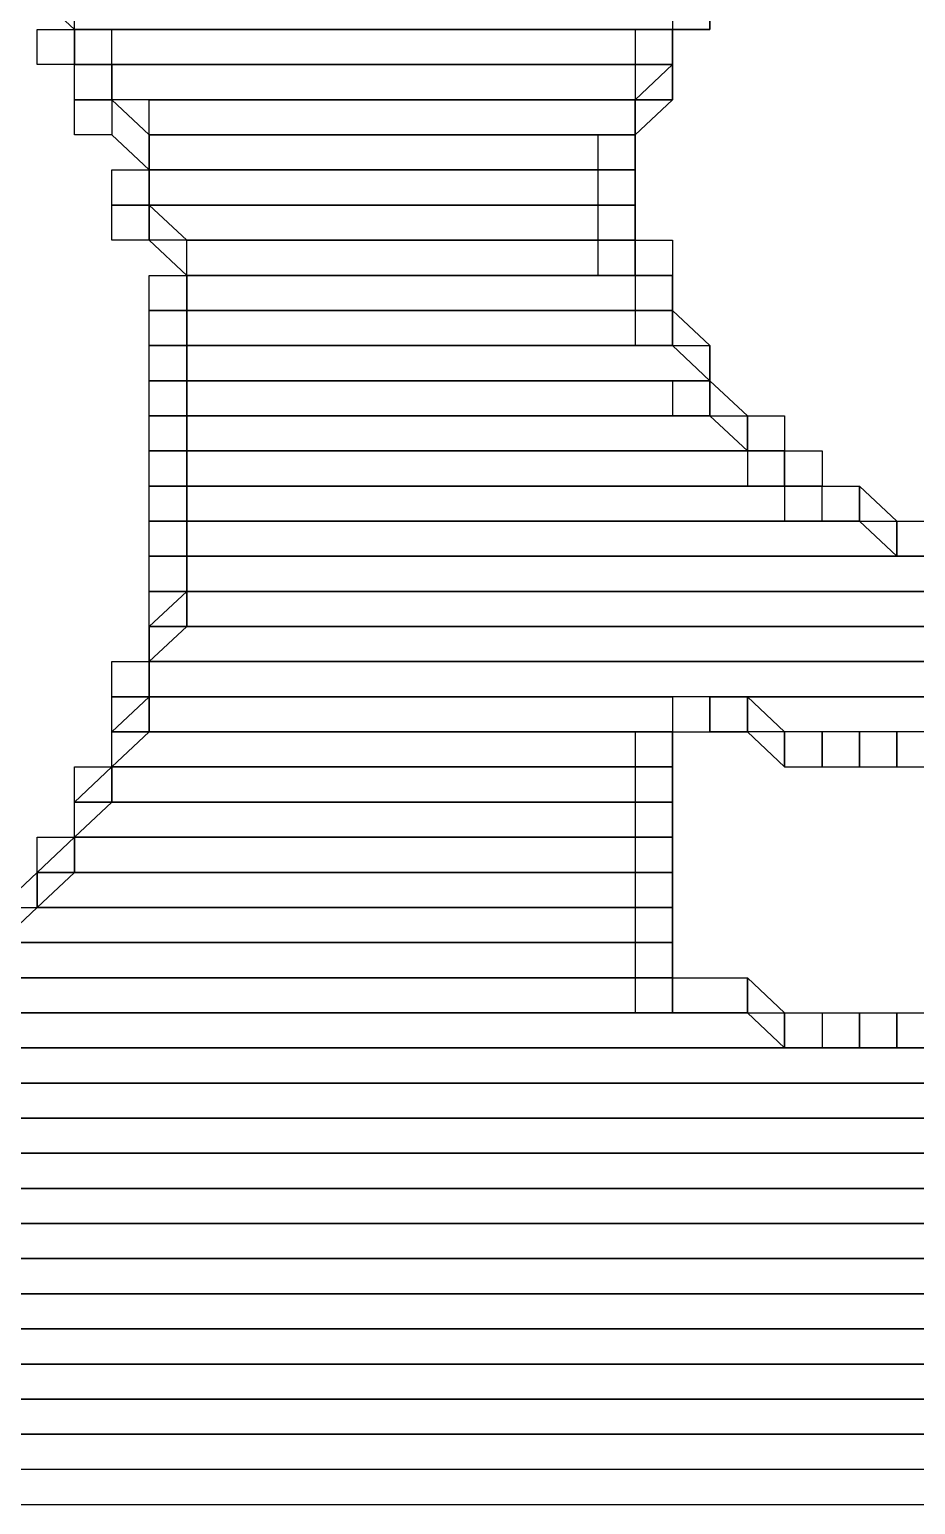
# Model space of a CAD drawing. Extents: x 0 to 841, y 0 to 594.
# Drawn here: x 671.22 to 676.16, y 97.95 to 106.17 of the extents above; entities that cross this region are included whole.
import ezdxf

# ---------------------------------------------------------------- set-up
doc = ezdxf.new("R2010")
doc.units = 0
doc.layers.add('01-LIN-025-A', color=7, linetype='Continuous')

msp = doc.modelspace()

# ---------------------------------------------------------------- linework, layer by layer
at = {"layer": '01-LIN-025-A'}
for points in [[(671.474, 106.3661), (671.2654, 106.5622), (671.2654, 106.3661), (671.474, 106.1701), (671.474, 106.3661)], [(671.474, 106.3661), (671.2654, 106.5622), (671.2654, 106.3661), (671.474, 106.1701), (671.474, 106.3661)], [(671.474, 106.3661), (675.0165, 106.3661), (675.0165, 106.1701), (671.474, 106.1701), (671.474, 106.3661)], [(671.474, 106.3661), (675.0165, 106.3661), (675.0165, 106.1701), (671.474, 106.1701), (671.474, 106.3661)], [(674.8079, 106.3661), (674.8079, 106.1701), (675.0165, 106.1701), (675.0165, 106.3661), (674.8079, 106.3661)], [(675.0165, 106.3661), (674.8079, 106.3661), (674.8079, 106.1701), (675.0165, 106.1701), (675.0165, 106.3661)], [(674.8079, 106.3661), (674.8079, 106.1701), (675.0165, 106.1701), (675.0165, 106.3661), (674.8079, 106.3661)], [(675.0165, 106.3661), (674.8079, 106.3661), (674.8079, 106.1701), (675.0165, 106.1701), (675.0165, 106.3661)], [(671.2654, 105.9748), (671.2654, 106.1701), (671.474, 106.1701), (671.474, 105.9748), (671.2654, 105.9748)], [(671.2654, 105.9748), (671.2654, 106.1701), (671.474, 106.1701), (671.474, 105.9748), (671.2654, 105.9748)], [(671.6819, 106.1701), (671.474, 106.1701), (671.474, 105.9748), (671.6819, 105.9748), (671.6819, 106.1701)], [(671.474, 106.1701), (674.8079, 106.1701), (674.8079, 105.9748), (671.474, 105.9748), (671.474, 106.1701)], [(671.6819, 106.1701), (671.474, 106.1701), (671.474, 105.9748), (671.6819, 105.9748), (671.6819, 106.1701)], [(671.474, 106.1701), (674.8079, 106.1701), (674.8079, 105.9748), (671.474, 105.9748), (671.474, 106.1701)], [(674.6, 106.1701), (674.6, 105.9748), (674.8079, 105.9748), (674.8079, 106.1701), (674.6, 106.1701)], [(674.6, 106.1701), (674.6, 105.9748), (674.8079, 105.9748), (674.8079, 106.1701), (674.6, 106.1701)], [(674.8079, 106.1701), (674.8079, 106.1701), (674.8079, 105.9748), (674.8079, 105.9748), (674.8079, 106.1701)], [(674.8079, 106.1701), (674.8079, 106.1701), (674.8079, 105.9748), (674.8079, 105.9748), (674.8079, 106.1701)], [(671.474, 105.7787), (671.474, 105.9748), (671.6819, 105.9748), (671.6819, 105.7787), (671.474, 105.7787)], [(671.474, 105.7787), (671.474, 105.9748), (671.6819, 105.9748), (671.6819, 105.7787), (671.474, 105.7787)], [(671.6819, 105.9748), (674.8079, 105.9748), (674.8079, 105.7787), (671.6819, 105.7787), (671.6819, 105.9748)], [(671.6819, 105.9748), (674.8079, 105.9748), (674.8079, 105.7787), (671.6819, 105.7787), (671.6819, 105.9748)], [(671.6819, 105.9748), (674.8079, 105.9748), (674.8079, 105.7787), (671.6819, 105.7787), (671.6819, 105.9748)], [(671.6819, 105.9748), (674.8079, 105.9748), (674.8079, 105.7787), (671.6819, 105.7787), (671.6819, 105.9748)], [(674.6, 105.9748), (674.6, 105.7787), (674.8079, 105.7787), (674.8079, 105.9748), (674.6, 105.9748)], [(674.8079, 105.9748), (674.6, 105.7787), (674.6, 105.5827), (674.8079, 105.7787), (674.8079, 105.9748)], [(674.6, 105.9748), (674.6, 105.7787), (674.8079, 105.7787), (674.8079, 105.9748), (674.6, 105.9748)], [(674.8079, 105.9748), (674.6, 105.7787), (674.6, 105.5827), (674.8079, 105.7787), (674.8079, 105.9748)], [(674.8079, 105.9748), (674.8079, 105.9748), (674.8079, 105.7787), (674.8079, 105.7787), (674.8079, 105.9748)], [(674.8079, 105.9748), (674.8079, 105.9748), (674.8079, 105.7787), (674.8079, 105.7787), (674.8079, 105.9748)], [(674.8079, 105.9748), (674.8079, 105.9748), (674.8079, 105.7787), (674.8079, 105.7787), (674.8079, 105.9748)], [(674.8079, 105.9748), (674.8079, 105.9748), (674.8079, 105.7787), (674.8079, 105.7787), (674.8079, 105.9748)], [(671.474, 105.5827), (671.474, 105.7787), (671.6819, 105.7787), (671.6819, 105.5827), (671.474, 105.5827)], [(671.474, 105.5827), (671.474, 105.7787), (671.6819, 105.7787), (671.6819, 105.5827), (671.474, 105.5827)], [(671.8906, 105.5827), (671.6819, 105.7787), (671.6819, 105.5827), (671.8906, 105.3874), (671.8906, 105.5827)], [(671.8906, 105.5827), (671.6819, 105.7787), (671.6819, 105.5827), (671.8906, 105.3874), (671.8906, 105.5827)], [(671.8906, 105.7787), (674.6, 105.7787), (674.6, 105.5827), (671.8906, 105.5827), (671.8906, 105.7787)], [(671.8906, 105.7787), (674.6, 105.7787), (674.6, 105.5827), (671.8906, 105.5827), (671.8906, 105.7787)], [(674.6, 105.7787), (674.6, 105.7787), (674.6, 105.5827), (674.6, 105.5827), (674.6, 105.7787)], [(674.6, 105.7787), (674.6, 105.7787), (674.6, 105.5827), (674.6, 105.5827), (674.6, 105.7787)], [(671.8906, 105.5827), (671.8906, 105.5827), (671.8906, 105.3874), (671.8906, 105.3874), (671.8906, 105.5827)], [(671.8906, 105.5827), (674.6, 105.5827), (674.6, 105.3874), (671.8906, 105.3874), (671.8906, 105.5827)], [(671.8906, 105.5827), (671.8906, 105.5827), (671.8906, 105.3874), (671.8906, 105.3874), (671.8906, 105.5827)], [(671.8906, 105.5827), (674.6, 105.5827), (674.6, 105.3874), (671.8906, 105.3874), (671.8906, 105.5827)], [(674.3913, 105.5827), (674.3913, 105.3874), (674.6, 105.3874), (674.6, 105.5827), (674.3913, 105.5827)], [(674.3913, 105.5827), (674.3913, 105.3874), (674.6, 105.3874), (674.6, 105.5827), (674.3913, 105.5827)], [(671.6819, 105.1913), (671.6819, 105.3874), (671.8906, 105.3874), (671.8906, 105.1913), (671.6819, 105.1913)], [(671.6819, 105.1913), (671.6819, 105.3874), (671.8906, 105.3874), (671.8906, 105.1913), (671.6819, 105.1913)], [(671.8906, 105.3874), (674.6, 105.3874), (674.6, 105.1913), (671.8906, 105.1913), (671.8906, 105.3874)], [(671.8906, 105.3874), (674.6, 105.3874), (674.6, 105.1913), (671.8906, 105.1913), (671.8906, 105.3874)], [(674.3913, 105.3874), (674.3913, 105.1913), (674.6, 105.1913), (674.6, 105.3874), (674.3913, 105.3874)], [(674.3913, 105.3874), (674.3913, 105.1913), (674.6, 105.1913), (674.6, 105.3874), (674.3913, 105.3874)], [(674.6, 105.3874), (674.6, 105.3874), (674.6, 105.1913), (674.6, 105.1913), (674.6, 105.3874)], [(674.6, 105.3874), (674.6, 105.3874), (674.6, 105.1913), (674.6, 105.1913), (674.6, 105.3874)], [(671.6819, 104.9953), (671.6819, 105.1913), (671.8906, 105.1913), (671.8906, 104.9953), (671.6819, 104.9953)], [(671.6819, 104.9953), (671.6819, 105.1913), (671.8906, 105.1913), (671.8906, 104.9953), (671.6819, 104.9953)], [(672.0992, 104.9953), (671.8906, 105.1913), (671.8906, 104.9953), (672.0992, 104.7992), (672.0992, 104.9953)], [(671.8906, 105.1913), (674.6, 105.1913), (674.6, 104.9953), (671.8906, 104.9953), (671.8906, 105.1913)], [(672.0992, 104.9953), (671.8906, 105.1913), (671.8906, 104.9953), (672.0992, 104.7992), (672.0992, 104.9953)], [(671.8906, 105.1913), (674.6, 105.1913), (674.6, 104.9953), (671.8906, 104.9953), (671.8906, 105.1913)], [(674.3913, 105.1913), (674.3913, 104.9953), (674.6, 104.9953), (674.6, 105.1913), (674.3913, 105.1913)], [(674.3913, 105.1913), (674.3913, 104.9953), (674.6, 104.9953), (674.6, 105.1913), (674.3913, 105.1913)], [(674.6, 105.1913), (674.6, 105.1913), (674.6, 104.9953), (674.6, 104.9953), (674.6, 105.1913)], [(674.6, 105.1913), (674.6, 105.1913), (674.6, 104.9953), (674.6, 104.9953), (674.6, 105.1913)], [(672.0992, 104.9953), (674.6, 104.9953), (674.6, 104.7992), (672.0992, 104.7992), (672.0992, 104.9953)], [(672.0992, 104.9953), (674.6, 104.9953), (674.6, 104.7992), (672.0992, 104.7992), (672.0992, 104.9953)], [(674.3913, 104.9953), (674.3913, 104.7992), (674.6, 104.7992), (674.6, 104.9953), (674.3913, 104.9953)], [(674.3913, 104.9953), (674.3913, 104.7992), (674.6, 104.7992), (674.6, 104.9953), (674.3913, 104.9953)], [(674.6, 104.9953), (674.8079, 104.9953), (674.8079, 104.7992), (674.6, 104.7992), (674.6, 104.9953)], [(674.6, 104.9953), (674.8079, 104.9953), (674.8079, 104.7992), (674.6, 104.7992), (674.6, 104.9953)], [(671.8906, 104.6039), (671.8906, 104.7992), (672.0992, 104.7992), (672.0992, 104.6039), (671.8906, 104.6039)], [(671.8906, 104.6039), (671.8906, 104.7992), (672.0992, 104.7992), (672.0992, 104.6039), (671.8906, 104.6039)], [(672.0992, 104.7992), (674.8079, 104.7992), (674.8079, 104.6039), (672.0992, 104.6039), (672.0992, 104.7992)], [(672.0992, 104.7992), (674.8079, 104.7992), (674.8079, 104.6039), (672.0992, 104.6039), (672.0992, 104.7992)], [(672.0992, 104.7992), (674.8079, 104.7992), (674.8079, 104.6039), (672.0992, 104.6039), (672.0992, 104.7992)], [(672.0992, 104.7992), (674.8079, 104.7992), (674.8079, 104.6039), (672.0992, 104.6039), (672.0992, 104.7992)], [(674.6, 104.7992), (674.6, 104.6039), (674.8079, 104.6039), (674.8079, 104.7992), (674.6, 104.7992)], [(674.6, 104.7992), (674.6, 104.6039), (674.8079, 104.6039), (674.8079, 104.7992), (674.6, 104.7992)], [(674.8079, 104.7992), (674.8079, 104.7992), (674.8079, 104.6039), (674.8079, 104.6039), (674.8079, 104.7992)], [(674.8079, 104.7992), (674.8079, 104.7992), (674.8079, 104.6039), (674.8079, 104.6039), (674.8079, 104.7992)], [(671.8906, 104.4079), (671.8906, 104.6039), (672.0992, 104.6039), (672.0992, 104.4079), (671.8906, 104.4079)], [(671.8906, 104.4079), (671.8906, 104.6039), (672.0992, 104.6039), (672.0992, 104.4079), (671.8906, 104.4079)], [(672.0992, 104.6039), (672.0992, 104.6039), (672.0992, 104.4079), (672.0992, 104.4079), (672.0992, 104.6039)], [(672.0992, 104.6039), (674.8079, 104.6039), (674.8079, 104.4079), (672.0992, 104.4079), (672.0992, 104.6039)], [(672.0992, 104.6039), (672.0992, 104.6039), (672.0992, 104.4079), (672.0992, 104.4079), (672.0992, 104.6039)], [(672.0992, 104.6039), (674.8079, 104.6039), (674.8079, 104.4079), (672.0992, 104.4079), (672.0992, 104.6039)], [(674.6, 104.6039), (674.6, 104.4079), (674.8079, 104.4079), (674.8079, 104.6039), (674.6, 104.6039)], [(674.6, 104.6039), (674.6, 104.4079), (674.8079, 104.4079), (674.8079, 104.6039), (674.6, 104.6039)], [(674.8079, 104.6039), (674.8079, 104.6039), (674.8079, 104.4079), (674.8079, 104.4079), (674.8079, 104.6039)], [(674.8079, 104.6039), (674.8079, 104.6039), (674.8079, 104.4079), (674.8079, 104.4079), (674.8079, 104.6039)], [(674.8079, 104.6039), (675.0165, 104.4079), (675.0165, 104.2118), (674.8079, 104.4079), (674.8079, 104.6039)], [(674.8079, 104.6039), (674.8079, 104.6039), (674.8079, 104.4079), (674.8079, 104.4079), (674.8079, 104.6039)], [(674.8079, 104.6039), (674.8079, 104.6039), (674.8079, 104.4079), (674.8079, 104.4079), (674.8079, 104.6039)], [(674.8079, 104.6039), (675.0165, 104.4079), (675.0165, 104.2118), (674.8079, 104.4079), (674.8079, 104.6039)], [(671.8906, 104.2118), (671.8906, 104.4079), (672.0992, 104.4079), (672.0992, 104.2118), (671.8906, 104.2118)], [(671.8906, 104.2118), (671.8906, 104.4079), (672.0992, 104.4079), (672.0992, 104.2118), (671.8906, 104.2118)], [(672.0992, 104.4079), (675.0165, 104.4079), (675.0165, 104.2118), (672.0992, 104.2118), (672.0992, 104.4079)], [(672.0992, 104.4079), (675.0165, 104.4079), (675.0165, 104.2118), (672.0992, 104.2118), (672.0992, 104.4079)], [(675.0165, 104.4079), (675.0165, 104.4079), (675.0165, 104.2118), (675.0165, 104.2118), (675.0165, 104.4079)], [(675.0165, 104.4079), (675.0165, 104.4079), (675.0165, 104.2118), (675.0165, 104.2118), (675.0165, 104.4079)], [(671.8906, 104.0165), (671.8906, 104.2118), (672.0992, 104.2118), (672.0992, 104.0165), (671.8906, 104.0165)], [(671.8906, 104.0165), (671.8906, 104.2118), (672.0992, 104.2118), (672.0992, 104.0165), (671.8906, 104.0165)], [(672.0992, 104.2118), (675.0165, 104.2118), (675.0165, 104.0165), (672.0992, 104.0165), (672.0992, 104.2118)], [(672.0992, 104.2118), (675.0165, 104.2118), (675.0165, 104.0165), (672.0992, 104.0165), (672.0992, 104.2118)], [(674.8079, 104.2118), (674.8079, 104.0165), (675.0165, 104.0165), (675.0165, 104.2118), (674.8079, 104.2118)], [(674.8079, 104.2118), (674.8079, 104.0165), (675.0165, 104.0165), (675.0165, 104.2118), (674.8079, 104.2118)], [(675.0165, 104.2118), (675.0165, 104.2118), (675.0165, 104.0165), (675.0165, 104.0165), (675.0165, 104.2118)], [(675.0165, 104.2118), (675.2252, 104.0165), (675.2252, 103.8205), (675.0165, 104.0165), (675.0165, 104.2118)], [(675.0165, 104.2118), (675.0165, 104.2118), (675.0165, 104.0165), (675.0165, 104.0165), (675.0165, 104.2118)], [(675.0165, 104.2118), (675.2252, 104.0165), (675.2252, 103.8205), (675.0165, 104.0165), (675.0165, 104.2118)], [(671.8906, 103.8205), (671.8906, 104.0165), (672.0992, 104.0165), (672.0992, 103.8205), (671.8906, 103.8205)], [(671.8906, 103.8205), (671.8906, 104.0165), (672.0992, 104.0165), (672.0992, 103.8205), (671.8906, 103.8205)], [(672.0992, 104.0165), (675.2252, 104.0165), (675.2252, 103.8205), (672.0992, 103.8205), (672.0992, 104.0165)], [(672.0992, 104.0165), (675.2252, 104.0165), (675.2252, 103.8205), (672.0992, 103.8205), (672.0992, 104.0165)], [(675.2252, 104.0165), (675.2252, 104.0165), (675.2252, 103.8205), (675.2252, 103.8205), (675.2252, 104.0165)], [(675.2252, 104.0165), (675.4331, 104.0165), (675.4331, 103.8205), (675.2252, 103.8205), (675.2252, 104.0165)], [(675.2252, 104.0165), (675.2252, 104.0165), (675.2252, 103.8205), (675.2252, 103.8205), (675.2252, 104.0165)], [(675.2252, 104.0165), (675.4331, 104.0165), (675.4331, 103.8205), (675.2252, 103.8205), (675.2252, 104.0165)], [(671.8906, 103.6244), (671.8906, 103.8205), (672.0992, 103.8205), (672.0992, 103.6244), (671.8906, 103.6244)], [(671.8906, 103.6244), (671.8906, 103.8205), (672.0992, 103.8205), (672.0992, 103.6244), (671.8906, 103.6244)], [(672.0992, 103.8205), (675.4331, 103.8205), (675.4331, 103.6244), (672.0992, 103.6244), (672.0992, 103.8205)], [(672.0992, 103.8205), (675.6417, 103.8205), (675.6417, 103.6244), (672.0992, 103.6244), (672.0992, 103.8205)], [(672.0992, 103.8205), (675.4331, 103.8205), (675.4331, 103.6244), (672.0992, 103.6244), (672.0992, 103.8205)], [(672.0992, 103.8205), (675.6417, 103.8205), (675.6417, 103.6244), (672.0992, 103.6244), (672.0992, 103.8205)], [(675.2252, 103.8205), (675.2252, 103.6244), (675.4331, 103.6244), (675.4331, 103.8205), (675.2252, 103.8205)], [(675.2252, 103.8205), (675.2252, 103.6244), (675.4331, 103.6244), (675.4331, 103.8205), (675.2252, 103.8205)], [(675.4331, 103.8205), (675.4331, 103.8205), (675.4331, 103.6244), (675.4331, 103.6244), (675.4331, 103.8205)], [(675.4331, 103.8205), (675.6417, 103.8205), (675.6417, 103.6244), (675.4331, 103.6244), (675.4331, 103.8205)], [(675.4331, 103.8205), (675.4331, 103.8205), (675.4331, 103.6244), (675.4331, 103.6244), (675.4331, 103.8205)], [(675.4331, 103.8205), (675.6417, 103.8205), (675.6417, 103.6244), (675.4331, 103.6244), (675.4331, 103.8205)], [(671.8906, 103.4283), (671.8906, 103.6244), (672.0992, 103.6244), (672.0992, 103.4283), (671.8906, 103.4283)], [(671.8906, 103.4283), (671.8906, 103.6244), (672.0992, 103.6244), (672.0992, 103.4283), (671.8906, 103.4283)], [(672.0992, 103.6244), (672.0992, 103.6244), (672.0992, 103.4283), (672.0992, 103.4283), (672.0992, 103.6244)], [(672.0992, 103.6244), (675.8496, 103.6244), (675.8496, 103.4283), (672.0992, 103.4283), (672.0992, 103.6244)], [(672.0992, 103.6244), (672.0992, 103.6244), (672.0992, 103.4283), (672.0992, 103.4283), (672.0992, 103.6244)], [(672.0992, 103.6244), (675.8496, 103.6244), (675.8496, 103.4283), (672.0992, 103.4283), (672.0992, 103.6244)], [(675.4331, 103.6244), (675.4331, 103.4283), (675.6417, 103.4283), (675.6417, 103.6244), (675.4331, 103.6244)], [(675.4331, 103.6244), (675.4331, 103.4283), (675.6417, 103.4283), (675.6417, 103.6244), (675.4331, 103.6244)], [(675.6417, 103.6244), (675.8496, 103.6244), (675.8496, 103.4283), (675.6417, 103.4283), (675.6417, 103.6244)], [(675.6417, 103.6244), (675.8496, 103.6244), (675.8496, 103.4283), (675.6417, 103.4283), (675.6417, 103.6244)], [(675.8496, 103.6244), (675.8496, 103.6244), (675.8496, 103.4283), (675.8496, 103.4283), (675.8496, 103.6244)], [(675.8496, 103.6244), (675.8496, 103.6244), (675.8496, 103.4283), (675.8496, 103.4283), (675.8496, 103.6244)], [(675.8496, 103.6244), (676.0583, 103.4283), (676.0583, 103.2331), (675.8496, 103.4283), (675.8496, 103.6244)], [(675.8496, 103.6244), (675.8496, 103.6244), (675.8496, 103.4283), (675.8496, 103.4283), (675.8496, 103.6244)], [(675.8496, 103.6244), (675.8496, 103.6244), (675.8496, 103.4283), (675.8496, 103.4283), (675.8496, 103.6244)], [(675.8496, 103.6244), (676.0583, 103.4283), (676.0583, 103.2331), (675.8496, 103.4283), (675.8496, 103.6244)], [(671.8906, 103.2331), (671.8906, 103.4283), (672.0992, 103.4283), (672.0992, 103.2331), (671.8906, 103.2331)], [(671.8906, 103.2331), (671.8906, 103.4283), (672.0992, 103.4283), (672.0992, 103.2331), (671.8906, 103.2331)], [(672.0992, 103.4283), (676.4748, 103.4283), (676.4748, 103.2331), (672.0992, 103.2331), (672.0992, 103.4283)], [(672.0992, 103.4283), (676.4748, 103.4283), (676.4748, 103.2331), (672.0992, 103.2331), (672.0992, 103.4283)], [(676.0583, 103.4283), (676.0583, 103.4283), (676.0583, 103.2331), (676.0583, 103.2331), (676.0583, 103.4283)], [(676.0583, 103.4283), (676.2669, 103.4283), (676.2669, 103.2331), (676.0583, 103.2331), (676.0583, 103.4283)], [(676.0583, 103.4283), (676.0583, 103.4283), (676.0583, 103.2331), (676.0583, 103.2331), (676.0583, 103.4283)], [(676.0583, 103.4283), (676.2669, 103.4283), (676.2669, 103.2331), (676.0583, 103.2331), (676.0583, 103.4283)], [(671.8906, 103.037), (671.8906, 103.2331), (672.0992, 103.2331), (672.0992, 103.037), (671.8906, 103.037)], [(671.8906, 103.037), (671.8906, 103.2331), (672.0992, 103.2331), (672.0992, 103.037), (671.8906, 103.037)], [(672.0992, 103.2331), (677.5173, 103.2331), (677.5173, 103.037), (672.0992, 103.037), (672.0992, 103.2331)], [(672.0992, 103.2331), (677.5173, 103.2331), (677.5173, 103.037), (672.0992, 103.037), (672.0992, 103.2331)], [(671.8906, 102.8409), (672.0992, 103.037), (672.0992, 102.8409), (671.8906, 102.6457), (671.8906, 102.8409)], [(671.8906, 102.8409), (671.8906, 103.037), (672.0992, 103.037), (672.0992, 102.8409), (671.8906, 102.8409)], [(671.8906, 102.8409), (672.0992, 103.037), (672.0992, 102.8409), (671.8906, 102.6457), (671.8906, 102.8409)], [(671.8906, 102.8409), (671.8906, 103.037), (672.0992, 103.037), (672.0992, 102.8409), (671.8906, 102.8409)], [(672.0992, 103.037), (677.9339, 103.037), (677.9339, 102.8409), (672.0992, 102.8409), (672.0992, 103.037)], [(672.0992, 103.037), (677.9339, 103.037), (677.9339, 102.8409), (672.0992, 102.8409), (672.0992, 103.037)], [(671.8906, 102.8409), (671.8906, 102.8409), (671.8906, 102.6457), (671.8906, 102.6457), (671.8906, 102.8409)], [(671.8906, 102.8409), (677.9339, 102.8409), (677.9339, 102.6457), (671.8906, 102.6457), (671.8906, 102.8409)], [(671.8906, 102.8409), (671.8906, 102.8409), (671.8906, 102.6457), (671.8906, 102.6457), (671.8906, 102.8409)], [(671.8906, 102.8409), (677.9339, 102.8409), (677.9339, 102.6457), (671.8906, 102.6457), (671.8906, 102.8409)], [(671.6819, 102.4496), (671.6819, 102.6457), (671.8906, 102.6457), (671.8906, 102.4496), (671.6819, 102.4496)], [(671.6819, 102.4496), (671.6819, 102.6457), (671.8906, 102.6457), (671.8906, 102.4496), (671.6819, 102.4496)], [(671.8906, 102.6457), (677.9339, 102.6457), (677.9339, 102.4496), (671.8906, 102.4496), (671.8906, 102.6457)], [(671.8906, 102.6457), (677.9339, 102.6457), (677.9339, 102.4496), (671.8906, 102.4496), (671.8906, 102.6457)], [(671.8906, 102.6457), (677.9339, 102.6457), (677.9339, 102.4496), (671.8906, 102.4496), (671.8906, 102.6457)], [(671.8906, 102.6457), (677.9339, 102.6457), (677.9339, 102.4496), (671.8906, 102.4496), (671.8906, 102.6457)], [(671.6819, 102.2535), (671.8906, 102.4496), (671.8906, 102.2535), (671.6819, 102.0583), (671.6819, 102.2535)], [(671.6819, 102.2535), (671.6819, 102.4496), (671.8906, 102.4496), (671.8906, 102.2535), (671.6819, 102.2535)], [(671.6819, 102.2535), (671.8906, 102.4496), (671.8906, 102.2535), (671.6819, 102.0583), (671.6819, 102.2535)], [(671.6819, 102.2535), (671.6819, 102.4496), (671.8906, 102.4496), (671.8906, 102.2535), (671.6819, 102.2535)], [(671.8906, 102.4496), (674.8079, 102.4496), (674.8079, 102.2535), (671.8906, 102.2535), (671.8906, 102.4496)], [(671.8906, 102.4496), (674.8079, 102.4496), (674.8079, 102.2535), (671.8906, 102.2535), (671.8906, 102.4496)], [(675.0165, 102.4496), (674.8079, 102.4496), (674.8079, 102.2535), (675.0165, 102.2535), (675.0165, 102.4496)], [(675.0165, 102.4496), (674.8079, 102.4496), (674.8079, 102.2535), (675.0165, 102.2535), (675.0165, 102.4496)], [(675.2252, 102.4496), (675.0165, 102.4496), (675.0165, 102.2535), (675.2252, 102.2535), (675.2252, 102.4496)], [(675.0165, 102.4496), (677.5173, 102.4496), (677.5173, 102.2535), (675.0165, 102.2535), (675.0165, 102.4496)], [(675.2252, 102.4496), (675.0165, 102.4496), (675.0165, 102.2535), (675.2252, 102.2535), (675.2252, 102.4496)], [(675.0165, 102.4496), (677.5173, 102.4496), (677.5173, 102.2535), (675.0165, 102.2535), (675.0165, 102.4496)], [(675.4331, 102.2535), (675.2252, 102.4496), (675.2252, 102.2535), (675.4331, 102.0583), (675.4331, 102.2535)], [(675.4331, 102.2535), (675.2252, 102.4496), (675.2252, 102.2535), (675.4331, 102.0583), (675.4331, 102.2535)], [(671.6819, 102.2535), (674.8079, 102.2535), (674.8079, 102.0583), (671.6819, 102.0583), (671.6819, 102.2535)], [(671.6819, 102.2535), (674.8079, 102.2535), (674.8079, 102.0583), (671.6819, 102.0583), (671.6819, 102.2535)], [(674.6, 102.2535), (674.6, 100.6874), (674.8079, 100.6874), (674.8079, 102.2535), (674.6, 102.2535)], [(674.6, 102.2535), (674.6, 100.6874), (674.8079, 100.6874), (674.8079, 102.2535), (674.6, 102.2535)], [(675.6417, 102.2535), (675.4331, 102.2535), (675.4331, 102.0583), (675.6417, 102.0583), (675.6417, 102.2535)], [(675.6417, 102.2535), (675.4331, 102.2535), (675.4331, 102.0583), (675.6417, 102.0583), (675.6417, 102.2535)], [(675.8496, 102.2535), (675.6417, 102.2535), (675.6417, 102.0583), (675.8496, 102.0583), (675.8496, 102.2535)], [(675.6417, 102.2535), (675.6417, 102.2535), (675.6417, 102.0583), (675.6417, 102.0583), (675.6417, 102.2535)], [(675.8496, 102.2535), (675.6417, 102.2535), (675.6417, 102.0583), (675.8496, 102.0583), (675.8496, 102.2535)], [(675.6417, 102.2535), (675.6417, 102.2535), (675.6417, 102.0583), (675.6417, 102.0583), (675.6417, 102.2535)], [(676.0583, 102.2535), (675.8496, 102.2535), (675.8496, 102.0583), (676.0583, 102.0583), (676.0583, 102.2535)], [(676.0583, 102.2535), (675.8496, 102.2535), (675.8496, 102.0583), (676.0583, 102.0583), (676.0583, 102.2535)], [(676.2669, 102.2535), (676.0583, 102.2535), (676.0583, 102.0583), (676.2669, 102.0583), (676.2669, 102.2535)], [(676.2669, 102.2535), (676.0583, 102.2535), (676.0583, 102.0583), (676.2669, 102.0583), (676.2669, 102.2535)], [(671.474, 101.8622), (671.6819, 102.0583), (671.6819, 101.8622), (671.474, 101.6661), (671.474, 101.8622)], [(671.474, 101.8622), (671.474, 102.0583), (671.6819, 102.0583), (671.6819, 101.8622), (671.474, 101.8622)], [(671.474, 101.8622), (671.6819, 102.0583), (671.6819, 101.8622), (671.474, 101.6661), (671.474, 101.8622)], [(671.474, 101.8622), (671.474, 102.0583), (671.6819, 102.0583), (671.6819, 101.8622), (671.474, 101.8622)], [(671.6819, 102.0583), (671.6819, 102.0583), (671.6819, 101.8622), (671.6819, 101.8622), (671.6819, 102.0583)], [(671.6819, 102.0583), (674.8079, 102.0583), (674.8079, 101.8622), (671.6819, 101.8622), (671.6819, 102.0583)], [(671.6819, 102.0583), (671.6819, 102.0583), (671.6819, 101.8622), (671.6819, 101.8622), (671.6819, 102.0583)], [(671.6819, 102.0583), (674.8079, 102.0583), (674.8079, 101.8622), (671.6819, 101.8622), (671.6819, 102.0583)], [(671.474, 101.8622), (674.8079, 101.8622), (674.8079, 101.6661), (671.474, 101.6661), (671.474, 101.8622)], [(671.474, 101.8622), (674.8079, 101.8622), (674.8079, 101.6661), (671.474, 101.6661), (671.474, 101.8622)], [(671.2654, 101.4701), (671.474, 101.6661), (671.474, 101.4701), (671.2654, 101.2748), (671.2654, 101.4701)], [(671.2654, 101.4701), (671.2654, 101.6661), (671.474, 101.6661), (671.474, 101.4701), (671.2654, 101.4701)], [(671.2654, 101.6661), (674.8079, 101.6661), (674.8079, 101.4701), (671.2654, 101.4701), (671.2654, 101.6661)], [(671.2654, 101.4701), (671.474, 101.6661), (671.474, 101.4701), (671.2654, 101.2748), (671.2654, 101.4701)], [(671.2654, 101.4701), (671.2654, 101.6661), (671.474, 101.6661), (671.474, 101.4701), (671.2654, 101.4701)], [(671.2654, 101.6661), (674.8079, 101.6661), (674.8079, 101.4701), (671.2654, 101.4701), (671.2654, 101.6661)], [(671.474, 101.6661), (674.8079, 101.6661), (674.8079, 101.4701), (671.474, 101.4701), (671.474, 101.6661)], [(671.474, 101.6661), (674.8079, 101.6661), (674.8079, 101.4701), (671.474, 101.4701), (671.474, 101.6661)], [(671.0575, 101.2748), (671.2654, 101.4701), (671.2654, 101.2748), (671.0575, 101.0787), (671.0575, 101.2748)], [(671.0575, 101.2748), (671.2654, 101.4701), (671.2654, 101.2748), (671.0575, 101.0787), (671.0575, 101.2748)], [(671.2654, 101.4701), (671.2654, 101.4701), (671.2654, 101.2748), (671.2654, 101.2748), (671.2654, 101.4701)], [(671.2654, 101.4701), (674.8079, 101.4701), (674.8079, 101.2748), (671.2654, 101.2748), (671.2654, 101.4701)], [(671.2654, 101.4701), (671.2654, 101.4701), (671.2654, 101.2748), (671.2654, 101.2748), (671.2654, 101.4701)], [(671.2654, 101.4701), (674.8079, 101.4701), (674.8079, 101.2748), (671.2654, 101.2748), (671.2654, 101.4701)], [(671.0575, 101.2748), (674.8079, 101.2748), (674.8079, 101.0787), (671.0575, 101.0787), (671.0575, 101.2748)], [(671.0575, 101.2748), (674.8079, 101.2748), (674.8079, 101.0787), (671.0575, 101.0787), (671.0575, 101.2748)], [(670.8488, 101.0787), (674.8079, 101.0787), (674.8079, 100.8827), (670.8488, 100.8827), (670.8488, 101.0787)], [(670.8488, 101.0787), (674.8079, 101.0787), (674.8079, 100.8827), (670.8488, 100.8827), (670.8488, 101.0787)], [(670.8488, 100.8827), (674.8079, 100.8827), (674.8079, 100.6874), (670.8488, 100.6874), (670.8488, 100.8827)], [(670.8488, 100.8827), (674.8079, 100.8827), (674.8079, 100.6874), (670.8488, 100.6874), (670.8488, 100.8827)], [(674.8079, 100.8827), (675.2252, 100.8827), (675.2252, 100.6874), (674.8079, 100.6874), (674.8079, 100.8827)], [(674.8079, 100.8827), (675.2252, 100.8827), (675.2252, 100.6874), (674.8079, 100.6874), (674.8079, 100.8827)], [(675.2252, 100.8827), (675.4331, 100.6874), (675.4331, 100.4913), (675.2252, 100.6874), (675.2252, 100.8827)], [(675.2252, 100.8827), (675.4331, 100.6874), (675.4331, 100.4913), (675.2252, 100.6874), (675.2252, 100.8827)], [(670.6402, 100.6874), (675.6417, 100.6874), (675.6417, 100.4913), (670.6402, 100.4913), (670.6402, 100.6874)], [(670.6402, 100.6874), (675.6417, 100.6874), (675.6417, 100.4913), (670.6402, 100.4913), (670.6402, 100.6874)], [(675.4331, 100.6874), (675.8496, 100.6874), (675.8496, 100.4913), (675.4331, 100.4913), (675.4331, 100.6874)], [(675.4331, 100.6874), (675.8496, 100.6874), (675.8496, 100.4913), (675.4331, 100.4913), (675.4331, 100.6874)], [(675.8496, 100.6874), (676.0583, 100.6874), (676.0583, 100.4913), (675.8496, 100.4913), (675.8496, 100.6874)], [(675.8496, 100.6874), (676.0583, 100.6874), (676.0583, 100.4913), (675.8496, 100.4913), (675.8496, 100.6874)], [(676.0583, 100.6874), (676.2669, 100.6874), (676.2669, 100.4913), (676.0583, 100.4913), (676.0583, 100.6874)], [(676.0583, 100.6874), (676.2669, 100.6874), (676.2669, 100.4913), (676.0583, 100.4913), (676.0583, 100.6874)], [(670.2236, 100.4913), (718.8394, 100.4913)], [(718.8394, 100.2953), (670.2236, 100.2953), (670.2236, 100.4913)], [(670.2236, 100.4913), (718.8394, 100.4913)], [(718.8394, 100.2953), (670.2236, 100.2953), (670.2236, 100.4913)], [(670.4323, 100.4913), (718.8394, 100.4913)], [(718.8394, 100.2953), (670.4323, 100.2953), (670.4323, 100.4913)], [(670.4323, 100.4913), (718.8394, 100.4913)], [(718.8394, 100.2953), (670.4323, 100.2953), (670.4323, 100.4913)], [(669.8071, 100.2953), (718.8394, 100.2953)], [(718.8394, 100.0992), (669.8071, 100.0992), (669.8071, 100.2953)], [(669.8071, 100.2953), (718.8394, 100.2953)], [(718.8394, 100.0992), (669.8071, 100.0992), (669.8071, 100.2953)], [(669.5984, 100.0992), (718.8394, 100.0992)], [(718.8394, 99.9039), (669.5984, 99.9039), (669.5984, 100.0992)], [(669.5984, 100.0992), (718.8394, 100.0992)], [(718.8394, 99.9039), (669.5984, 99.9039), (669.5984, 100.0992)], [(669.1819, 99.9039), (718.8394, 99.9039)], [(718.8394, 99.7079), (669.1819, 99.7079), (669.1819, 99.9039)], [(669.1819, 99.9039), (718.8394, 99.9039)], [(718.8394, 99.7079), (669.1819, 99.7079), (669.1819, 99.9039)], [(668.7646, 99.7079), (718.8394, 99.7079)], [(718.8394, 99.5118), (668.7646, 99.5118), (668.7646, 99.7079)], [(668.7646, 99.7079), (718.8394, 99.7079)], [(718.8394, 99.5118), (668.7646, 99.5118), (668.7646, 99.7079)], [(659.3874, 99.5118), (718.8394, 99.5118)], [(718.8394, 99.3165), (659.3874, 99.3165), (659.3874, 99.5118)], [(659.3874, 99.5118), (718.8394, 99.5118)], [(718.8394, 99.3165), (659.3874, 99.3165), (659.3874, 99.5118)], [(667.9315, 99.5118), (718.8394, 99.5118)], [(718.8394, 99.3165), (667.9315, 99.3165), (667.9315, 99.5118)], [(667.9315, 99.5118), (718.8394, 99.5118)], [(718.8394, 99.3165), (667.9315, 99.3165), (667.9315, 99.5118)], [(659.3874, 99.3165), (718.8394, 99.3165)], [(718.8394, 99.1205), (659.3874, 99.1205), (659.3874, 99.3165)], [(659.3874, 99.3165), (718.8394, 99.3165)], [(718.8394, 99.1205), (659.3874, 99.1205), (659.3874, 99.3165)], [(659.3874, 99.1205), (718.8394, 99.1205)], [(718.8394, 98.9244), (659.3874, 98.9244), (659.3874, 99.1205)], [(659.3874, 99.1205), (718.8394, 99.1205)], [(718.8394, 98.9244), (659.3874, 98.9244), (659.3874, 99.1205)], [(659.3874, 98.9244), (718.8394, 98.9244)], [(718.8394, 98.7283), (659.3874, 98.7283), (659.3874, 98.9244)], [(659.3874, 98.9244), (718.8394, 98.9244)], [(718.8394, 98.7283), (659.3874, 98.7283), (659.3874, 98.9244)], [(659.3874, 98.7283), (718.8394, 98.7283)], [(718.8394, 98.5331), (659.3874, 98.5331), (659.3874, 98.7283)], [(659.3874, 98.7283), (718.8394, 98.7283)], [(718.8394, 98.5331), (659.3874, 98.5331), (659.3874, 98.7283)], [(659.3874, 98.5331), (718.8394, 98.5331)], [(718.8394, 98.337), (659.3874, 98.337), (659.3874, 98.5331)], [(659.3874, 98.5331), (718.8394, 98.5331)], [(718.8394, 98.337), (659.3874, 98.337), (659.3874, 98.5331)], [(659.3874, 98.337), (718.8394, 98.337)], [(718.8394, 98.1409), (659.3874, 98.1409), (659.3874, 98.337)], [(659.3874, 98.337), (718.8394, 98.337)], [(718.8394, 98.1409), (659.3874, 98.1409), (659.3874, 98.337)], [(659.3874, 98.337), (718.8394, 98.337)], [(718.8394, 98.1409), (659.3874, 98.1409), (659.3874, 98.337)], [(659.3874, 98.337), (718.8394, 98.337)], [(718.8394, 98.1409), (659.3874, 98.1409), (659.3874, 98.337)], [(718.8394, 98.1409), (659.3874, 98.1409), (659.3874, 97.9457), (718.8394, 97.9457)], [(718.8394, 98.1409), (659.3874, 98.1409), (659.3874, 97.9457), (718.8394, 97.9457)]]:
    msp.add_lwpolyline(points, dxfattribs=at)

doc.saveas('drawing.dxf')
